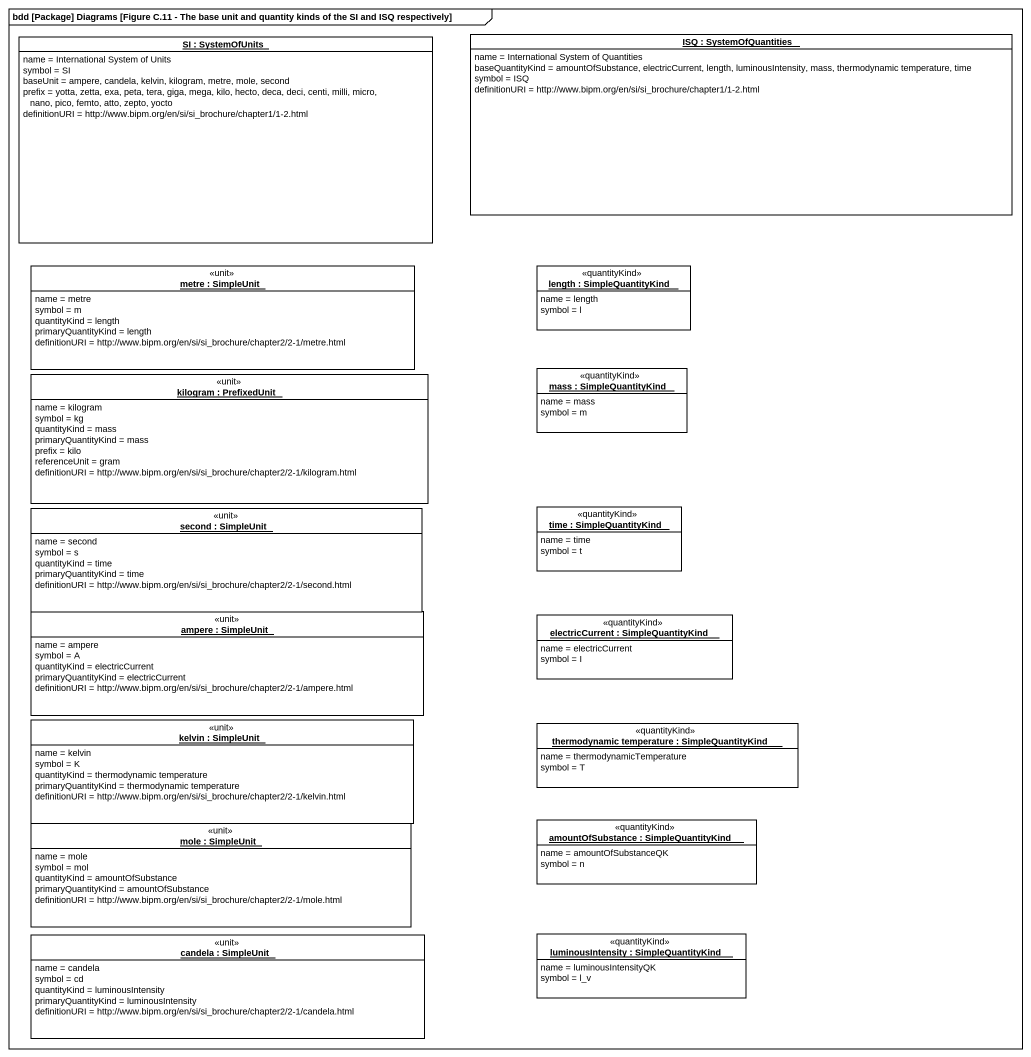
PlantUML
@startuml
mainframe bdd [Package] Diagrams [Figure C.11 - The base unit and quantity kinds of the SI and ISQ respectively]
hide circle
hide empty members
object "SI : SystemOfUnits" as SI #FFFFFF {
  name = International System of Units
  symbol = SI
  baseUnit = ampere, candela, kelvin, kilogram, metre, mole, second
  prefix = yotta, zetta, exa, peta, tera, giga, mega, kilo, hecto, deca, deci, centi, milli, micro, nano, pico, femto, atto, zepto, yocto
  definitionURI = http://www.bipm.org/en/si/si_brochure/chapter1/1-2.html
}
object "ISQ : SystemOfQuantities" as ISQ #FFFFFF {
  name = International System of Quantities
  baseQuantityKind = amountOfSubstance, electricCurrent, length, luminousIntensity, mass, thermodynamic temperature, time
  symbol = ISQ
  definitionURI = http://www.bipm.org/en/si/si_brochure/chapter1/1-2.html
}
object "metre : SimpleUnit" as metre <<unit>> #FFFFFF {
  name = metre
  symbol = m
  quantityKind = length
  primaryQuantityKind = length
  definitionURI = http://www.bipm.org/en/si/si_brochure/chapter2/2-1/metre.html
}
object "length : SimpleQuantityKind" as length <<quantityKind>> #FFFFFF {
  name = length
  symbol = l
}
object "kilogram : PrefixedUnit" as kilogram <<unit>> #FFFFFF {
  name = kilogram
  symbol = kg
  quantityKind = mass
  primaryQuantityKind = mass
  prefix = kilo
  referenceUnit = gram
  definitionURI = http://www.bipm.org/en/si/si_brochure/chapter2/2-1/kilogram.html
}
object "mass : SimpleQuantityKind" as mass <<quantityKind>> #FFFFFF {
  name = mass
  symbol = m
}
object "second : SimpleUnit" as second <<unit>> #FFFFFF {
  name = second
  symbol = s
  quantityKind = time
  primaryQuantityKind = time
  definitionURI = http://www.bipm.org/en/si/si_brochure/chapter2/2-1/second.html
}
object "time : SimpleQuantityKind" as time <<quantityKind>> #FFFFFF {
  name = time
  symbol = t
}
object "ampere : SimpleUnit" as ampere <<unit>> #FFFFFF {
  name = ampere
  symbol = A
  quantityKind = electricCurrent
  primaryQuantityKind = electricCurrent
  definitionURI = http://www.bipm.org/en/si/si_brochure/chapter2/2-1/ampere.html
}
object "electricCurrent : SimpleQuantityKind" as electricCurrent <<quantityKind>> #FFFFFF {
  name = electricCurrent
  symbol = I
}
object "kelvin : SimpleUnit" as kelvin <<unit>> #FFFFFF {
  name = kelvin
  symbol = K
  quantityKind = thermodynamic temperature
  primaryQuantityKind = thermodynamic temperature
  definitionURI = http://www.bipm.org/en/si/si_brochure/chapter2/2-1/kelvin.html
}
object "thermodynamic temperature : SimpleQuantityKind" as thermodynamic_temperature <<quantityKind>> #FFFFFF {
  name = thermodynamicTemperature
  symbol = T
}
object "mole : SimpleUnit" as mole <<unit>> #FFFFFF {
  name = mole
  symbol = mol
  quantityKind = amountOfSubstance
  primaryQuantityKind = amountOfSubstance
  definitionURI = http://www.bipm.org/en/si/si_brochure/chapter2/2-1/mole.html
}
object "amountOfSubstance : SimpleQuantityKind" as amountOfSubstance <<quantityKind>> #FFFFFF {
  name = amountOfSubstanceQK
  symbol = n
}
object "candela : SimpleUnit" as candela <<unit>> #FFFFFF {
  name = candela
  symbol = cd
  quantityKind = luminousIntensity
  primaryQuantityKind = luminousIntensity
  definitionURI = http://www.bipm.org/en/si/si_brochure/chapter2/2-1/candela.html
}
object "luminousIntensity : SimpleQuantityKind" as luminousIntensity <<quantityKind>> #FFFFFF {
  name = luminousIntensityQK
  symbol = l_v
}
@enduml
